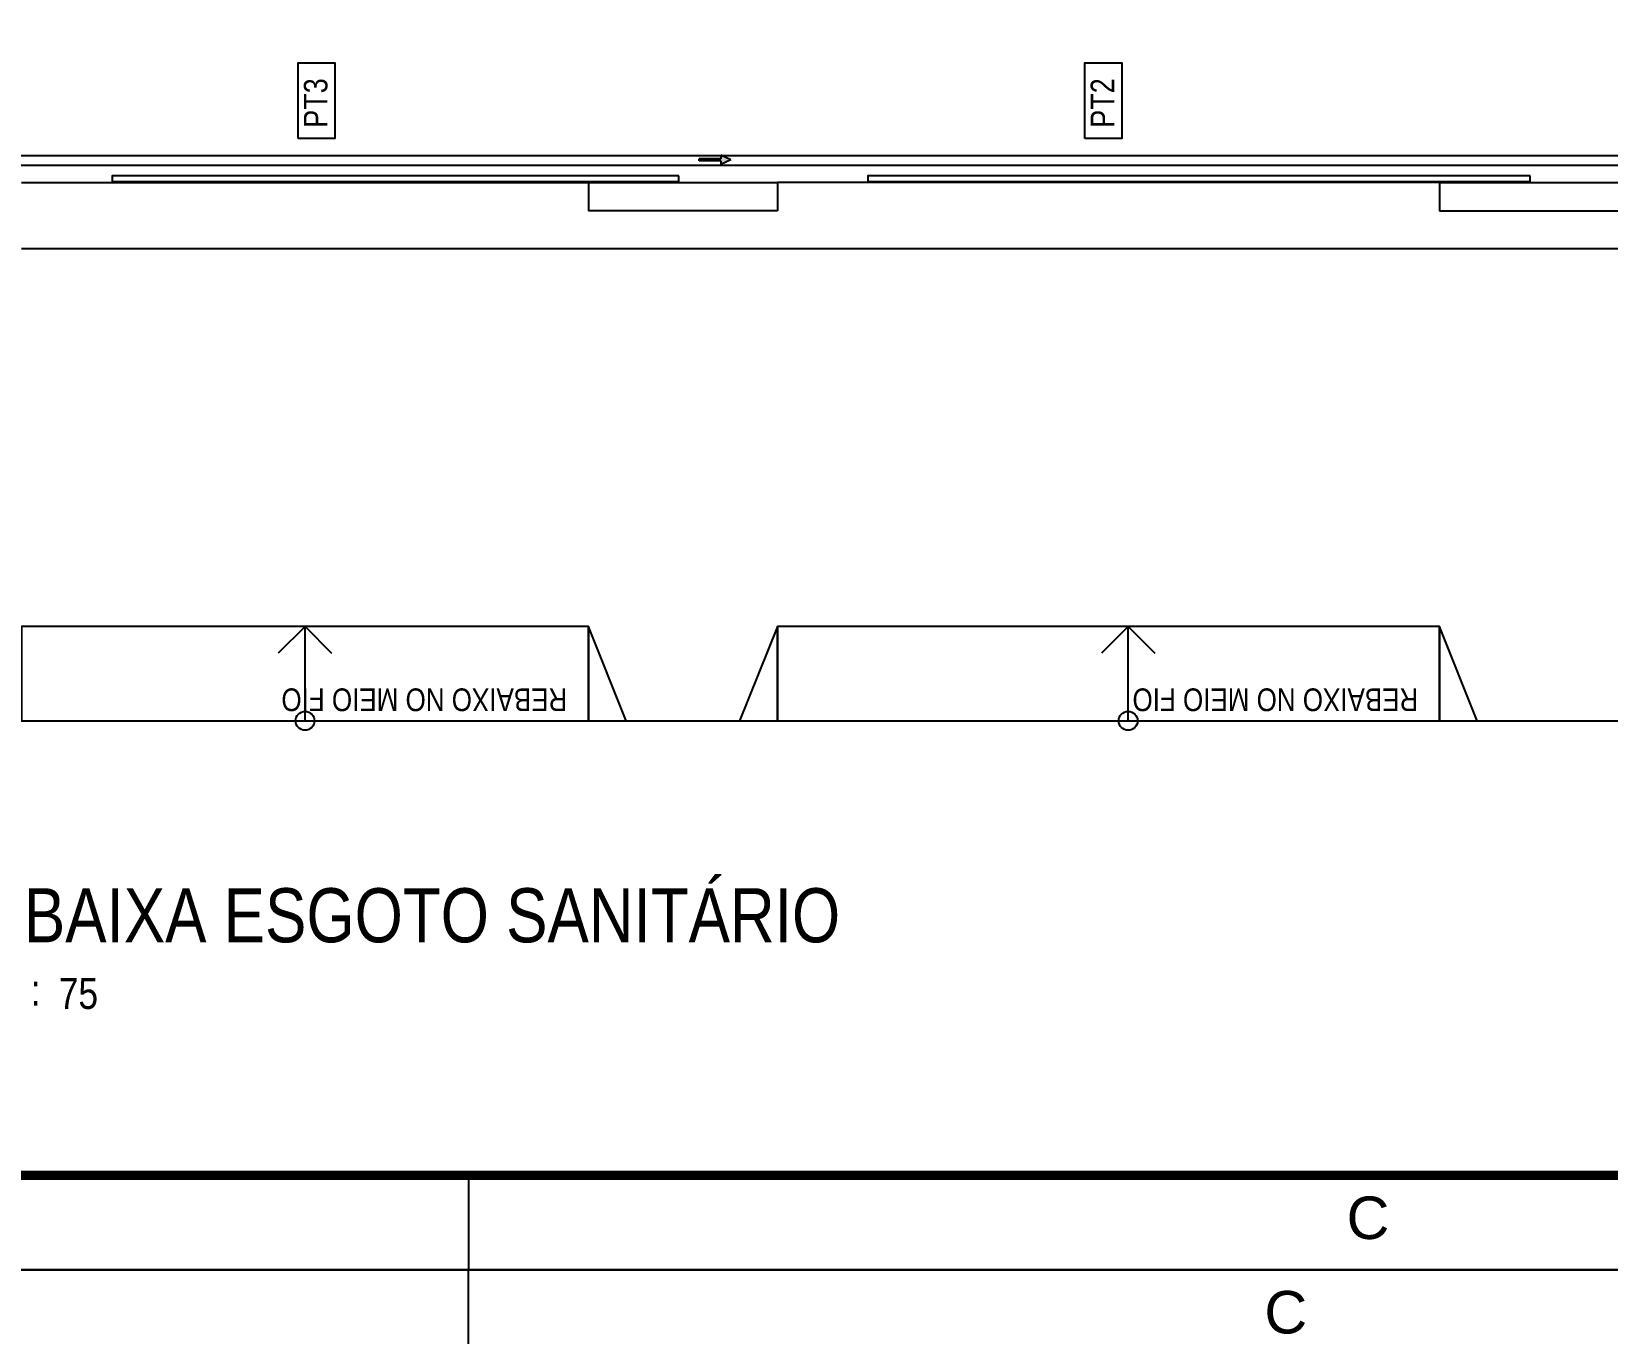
# Model space of a CAD drawing. Header units: millimetres. Extents: x 3923 to 4007, y 744 to 982.
# Drawn here: x 3949 to 3965.68, y 802.71 to 816.49 of the extents above; entities that cross this region are included whole.
import ezdxf
from ezdxf.enums import TextEntityAlignment as Align

# ---------------------------------------------------------------- set-up
doc = ezdxf.new("R2010")
doc.units = ezdxf.units.MM
doc.header["$LTSCALE"] = 20
doc.linetypes.add('CONTINU', pattern=[0])
for name, color, linetype in [('AF', 5, 'Continuous'), ('E-txt-g', 3, 'Continuous'), ('E-TXT-Y', 2, 'Continuous'), ('HIDROSSANITÁRIO', 8, 'Continuous'), ("PRANCHA - PROJETU'S", 7, 'Continuous'), ('TigreCad', 3, 'Continuous')]:
    doc.layers.add(name, color=color, linetype=linetype)
doc.layers.add('E-Txt-W', color=7, linetype='Continuous', lineweight=20)
doc.styles.add('ARIAL', font='arial.ttf', dxfattribs={"height": 2})
doc.styles.add('F2', font='ARIALN.TTF')

# ---------------------------------------------------------------- blocks, each defined once
blk = doc.blocks.new('ADFSGASDFG')
at = {"layer": "PRANCHA - PROJETU'S", "color": 1}
for p, q in [((360.678, 107.346), (276.578, 107.346)), ((307.178, 106.346), (307.178, 107.346)), ((307.178, 48.946), (307.178, 47.946)), ((307.178, 48.946), (307.178, 47.946)), ((276.578, 47.946), (360.678, 47.946))]:
    blk.add_line(p, q, dxfattribs=at)
at = {"layer": "PRANCHA - PROJETU'S", "color": 4, "const_width": 0.1}
blk.add_lwpolyline([(279.078, 106.346), (359.678, 106.346), (359.678, 48.946), (279.078, 48.946)], close=True, dxfattribs=at)
at = {"layer": "PRANCHA - PROJETU'S", "color": 50, "linetype": 'Continuous', "style": 'ARIAL'}
for p in [(315.828, 106.896), (316.698, 48.496), (316.698, 48.496)]:
    blk.add_text('C', height=0.45, dxfattribs=at).set_placement(p, align=Align.MIDDLE)
blk = doc.blocks.new('IND_DES')
at = {"layer": 'E-Txt-W', "color": 7}
blk.add_line((0.0269, -0.2428), (0.1984, -0.2428), dxfattribs=at)
at = {"layer": 'E-txt-g', "color": 7, "style": 'F2'}
for s, p in [('ESCALA', (-0.4463, -0.2864)), ('1', (0.2426, -0.2864)), (':', (0.3988, -0.2706))]:
    blk.add_text(s, height=0.1, dxfattribs=at).set_placement(p)
blk.add_attdef('ESCALA', (0.4897, -0.2812), '', height=0.1, dxfattribs=at)
at = {"layer": 'E-Txt-W', "color": 6, "style": 'F2'}
blk.add_attdef('00', text='', height=0.4, dxfattribs=at).set_placement((-0.7083, -0.2881), align=Align.CENTER)
at = {"layer": 'E-TXT-Y', "color": 7, "style": 'F2'}
for tag, p in [('PROJETO', (-0.4563, 0.1829)), ('DESENHO', (-0.4582, -0.0658))]:
    blk.add_attdef(tag, p, '', height=0.175, dxfattribs=at)
blk = doc.blocks.new('Seta')
at = {"layer": 'AF'}
blk.add_hatch(color=256, dxfattribs=at).paths.add_polyline_path([(-0.1146, 0.0038), (-0.1146, -0.0062), (0, -0.0062), (0, -0.0266), (0.0534, -0.0012), (0, 0.0241), (0, 0.0038)])
for p, q in [((0, 0.0038), (-0.1146, 0.0038)), ((-0.1146, -0.0062), (-0.1146, 0.0038)), ((0.0534, -0.0012), (0, 0.0241)), ((0, 0.0241), (0, 0.0038)), ((0, -0.0062), (-0.1146, -0.0062)), ((0.0534, -0.0012), (0, -0.0266)), ((0, -0.0062), (0, -0.0266))]:
    blk.add_line(p, q, dxfattribs=at)

msp = doc.modelspace()

# ---------------------------------------------------------------- linework, layer by layer
at = {"layer": 'HIDROSSANITÁRIO', "color": 8, "linetype": 'Continuous'}
for p, q in [((3948.898, 814.897, 1.006), (3954.898, 814.897, 1.006)), ((3954.898, 814.897, 1.006), (3954.898, 814.597, 1.006)), ((3954.898, 814.897, 1.006), (3956.898, 814.897, 0.204)), ((3963.905, 814.897), (3956.898, 814.897, 0.204)), ((3956.898, 814.897, 1.006), (3956.898, 814.597, 1.006)), ((3963.905, 814.897, 0.972), (3963.905, 814.597, 0.972)), ((3963.905, 814.897), (3966.765, 814.897, 0.972)), ((3956.898, 814.597, 0.204), (3954.898, 814.597, 0.259)), ((3963.905, 814.597), (3966.765, 814.597)), ((3948.898, 814.197, -0.363), (3968.765, 814.197, 1.047)), ((3937.813, 809.197), (3979.813, 809.197))]:
    msp.add_line(p, q, dxfattribs=at)
at = {"layer": 'HIDROSSANITÁRIO', "color": 8}
for p, q in [((3951.898, 810.197), (3951.615, 809.914)), ((3951.898, 810.197), (3952.18, 809.914)), ((3960.61, 810.197), (3960.327, 809.914)), ((3960.61, 810.197), (3960.893, 809.914))]:
    msp.add_line(p, q, dxfattribs=at)
at = {"layer": 'HIDROSSANITÁRIO', "color": 8, "linetype": 'CONTINU'}
for p, q in [((3951.898, 809.197, -0.469), (3951.898, 810.197)), ((3960.61, 809.197, -0.469), (3960.61, 810.197))]:
    msp.add_line(p, q, dxfattribs=at)
at = {"layer": 'HIDROSSANITÁRIO', "color": 8}
for points in [[(3951.825, 815.361), (3951.825, 816.162), (3952.214, 816.162), (3952.214, 815.361)], [(3960.153, 815.361), (3960.153, 816.162), (3960.542, 816.162), (3960.542, 815.361)], [(3964.864, 814.967), (3957.856, 814.967), (3957.856, 814.907), (3964.864, 814.907)]]:
    msp.add_lwpolyline(points, close=True, dxfattribs=at)
at = {"layer": 'HIDROSSANITÁRIO', "color": 8, "elevation": 0.055}
msp.add_lwpolyline([(3955.856, 814.967), (3949.856, 814.967), (3949.856, 814.907), (3955.856, 814.907)], close=True, dxfattribs=at)
at = {"layer": 'HIDROSSANITÁRIO', "color": 8, "linetype": 'Continuous'}
for points in [[(3955.298, 809.197), (3954.898, 810.197), (3954.898, 809.197), (3954.898, 810.197), (3948.898, 810.197), (3948.898, 809.197), (3948.898, 810.197), (3948.498, 809.197)], [(3964.305, 809.197), (3963.905, 810.197), (3963.905, 809.197), (3963.905, 810.197), (3956.898, 810.197), (3956.898, 809.197), (3956.898, 810.197), (3956.498, 809.197)]]:
    msp.add_lwpolyline(points, dxfattribs=at)
at = {"layer": 'HIDROSSANITÁRIO', "color": 8}
for centre in [(3951.898, 809.197, -0.469), (3960.61, 809.197, -0.469)]:
    msp.add_circle(centre, 0.0998, dxfattribs=at)
at = {"layer": 'TigreCad'}
for p, q in [((3941.513, 815.182), (3977.46, 815.182)), ((3941.513, 815.081), (3977.46, 815.081))]:
    msp.add_line(p, q, dxfattribs=at)

# ---------------------------------------------------------------- block references
at = {"layer": 'AF', "xscale": 2, "yscale": 2, "zscale": 2}
msp.add_blockref('Seta', (3956.299, 815.139), dxfattribs=at)
at = {"layer": 'HIDROSSANITÁRIO', "color": 8}
ref = msp.add_blockref('IND_DES', (3947.689, 807.068), dxfattribs=dict(at, xscale=3.272480263815854, yscale=3.272480263815854, zscale=3.272480263815854))
ref.add_attrib('00', '03', dxfattribs={"layer": 'E-Txt-W', "height": 1.309, "style": 'F2'}).set_placement((3945.068, 806.125), align=Align.CENTER)
ref.add_attrib('DESENHO', 'PLANTA BAIXA ESGOTO SANITÁRIO', (3946.189, 806.852), dxfattribs={"layer": 'E-TXT-Y', "color": 2, "height": 0.57268, "style": 'F2'})
ref.add_attrib('ESCALA', '75', (3949.291, 806.147), dxfattribs={"layer": 'E-txt-g', "color": 7, "height": 0.3272, "style": 'F2'})
at = {"layer": "PRANCHA - PROJETU'S", "color": 1}
for p in [(3646.451, 755.44), (3646.451, 696.04)]:
    msp.add_blockref('ADFSGASDFG', p, dxfattribs=at)

# ---------------------------------------------------------------- texts
at = {"layer": 'HIDROSSANITÁRIO', "color": 8, "linetype": 'Continuous', "style": 'F2'}
for s, p in [('PT3', (3951.886, 815.476)), ('PT2', (3960.214, 815.476))]:
    msp.add_text(s, height=0.2492, rotation=90, dxfattribs=at).set_placement(p, align=Align.TOP_LEFT)
at = {"layer": 'HIDROSSANITÁRIO', "color": 8, "style": 'F2'}
for p in [(3954.673, 809.54), (3963.681, 809.54)]:
    msp.add_text('REBAIXO NO MEIO FIO', height=0.24, rotation=180, dxfattribs=at).set_placement(p)

doc.saveas('drawing.dxf')
